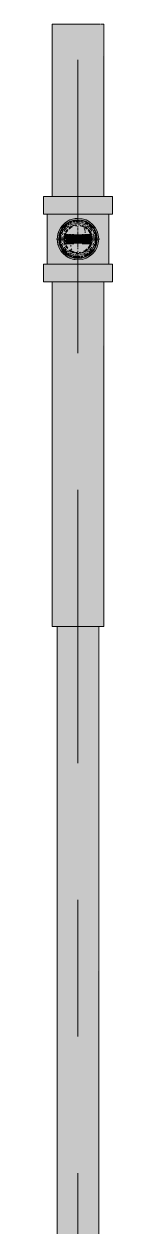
# Model space of a CAD drawing. Header units: millimetres. Extents: x -4000 to 187956, y -58990 to 162485.
# Drawn here: x 14210 to 14290, y 81553 to 82950 of the extents above; entities that cross this region are included whole.
import ezdxf

# ---------------------------------------------------------------- set-up
doc = ezdxf.new("R2010")
doc.units = ezdxf.units.MM
doc.linetypes.add('Dash 1_16_', pattern=[317.5, 158.75, -158.75])
for name, color, linetype, lineweight in [('F-SPRN', 3, 'Continuous', 9), ('P-PIPE', 3, 'Continuous', 9), ('P-PIPE-CNTR', 3, 'Continuous', 9)]:
    doc.layers.add(name, color=color, linetype=linetype, lineweight=lineweight)

# ---------------------------------------------------------------- blocks, each defined once
blk = doc.blocks.new('Sprinkler_Up - DN20-V13-FFS - TANG 1')
at = {"layer": 'F-SPRN', "transparency": 33554534}
for points in [[(-22.2, 0), (-3.9, 0.7), (-1.7, 2.9), (-1.2, 3.5), (-0.6, 4), (0.6, 4), (1.2, 3.5), (1.7, 2.9), (4.6, 0), (22.2, 0), (17.4, 13.5), (6.9, 21.2), (-6.9, 21.2), (-18, 13), (-20.5, 5.2)], [(0, -16.7), (4.3, -16.1), (11.8, -11.8), (16.1, -3.2), (16.1, 4.3), (11.8, 11.8), (8.3, 14.4), (0, 16.7), (-4.3, 16.1), (-11.8, 11.8), (-16.1, 4.3), (-16.1, -4.3), (-11.8, -11.8), (-8.3, -14.4)], [(0, -15.6), (7.8, -13.5), (13.5, -7.8), (15.1, -3.2), (15.1, 4), (13.5, 7.8), (7.8, 13.5), (0, 15.6), (-7.8, 13.5), (-11, 11), (-15.1, 4), (-15.1, -4), (-11, -11), (-7.8, -13.5)], [(3.4, -21.2), (6.9, -21.2), (18, -13.1), (22.2, 0), (3.9, -0.7), (1.9, -3.2), (1.2, -3.5), (0.6, -4), (-0.6, -4), (-1.2, -3.5), (-1.7, -2.9), (-4.6, 0), (-22.2, 0), (-18, -13.1), (-6.9, -21.2), (0, -21.2)], [(-10.9, -5.5), (-10.9, 5.4), (-14.5, 5.4), (-14.5, -5.5)], [(-7.7, -5.5), (-7.7, 5.4), (-10.9, 5.4), (-10.9, -5.5)], [(0, -5.5), (0, 5.4), (-7.7, 5.4), (-7.7, -5.5)], [(0, 0), (5.7, 0), (2.9, 4.9), (-2.9, 4.9), (-5.7, 0)], [(2.9, -4.9), (5.7, 0), (-5.7, 0), (-2.9, -4.9)], [(-4.6, 0), (4.6, 0), (0, 4.6)], [(0, -4.6), (4.6, 0), (-4.6, 0), (-1.5, -3.2)], [(0, -2.6), (1.3, 0), (-1.8, 0)], [(-1.3, 0), (1.8, 0), (0, 2.6)], [(7.7, -5.5), (7.7, 5.4), (0, 5.4), (0, -5.5)], [(10.9, -5.5), (10.9, 5.4), (7.7, 5.4), (7.7, -5.5)], [(14.5, -5.5), (14.5, 5.4), (10.9, 5.4), (10.9, -5.5)]]:
    blk.add_hatch(color=1, dxfattribs=at).paths.add_polyline_path(points)
at = {"layer": 'F-SPRN', "color": 1}
for p, q in [((-11.5, 5.4), (-14.5, 5.4)), ((-14.5, 5.4), (-11.3, 5.4)), ((-14.5, 5.4), (-14.5, 3.7)), ((-14.5, 3.3), (-14.5, 0)), ((-11.5, 5.4), (-11.5, 4)), ((-10.9, 1.9), (-10.9, 3.6)), ((-10.8, 5.4), (-8, 5.4)), ((-8.1, 5.4), (-10.8, 5.4)), ((-8.1, 5.4), (-8.1, 2.8)), ((-8.1, 2.5), (-8.1, 0.7)), ((-7.7, 4.8), (-7.7, 2.7)), ((-7.7, 4.8), (-7.7, 2.7)), ((-7.7, 2.1), (-7.7, 0.5)), ((-7.7, 2.1), (-7.7, 0.5)), ((-6.7, 5.4), (-4.7, 5.4)), ((-5.8, 3.8), (-5.8, 2.2)), ((-2.1, 0), (-2.1, 0)), ((-2.1, 0), (-2.1, -0.1)), ((0, 2.1), (-0.1, 2.1)), ((2.1, 0), (2.1, 0.1)), ((2.1, 0), (2.1, 0)), ((4.7, 5.4), (6.5, 5.4)), ((7.7, 5.4), (10.8, 5.4)), ((7.7, 5.2), (7.7, 2.7)), ((7.7, 5.2), (7.7, 2.7)), ((7.7, 2.3), (7.7, 0.5)), ((7.7, 2.3), (7.7, 0.5)), ((10.8, 5.4), (8.1, 5.4)), ((8.1, 5.4), (8.1, 2.8)), ((8.1, 2.5), (8.1, 0.4)), ((10.9, 5.4), (14.5, 5.4)), ((10.9, 3.6), (10.9, 0.2)), ((14.5, 5.4), (11.5, 5.4)), ((11.5, 5.4), (11.5, 4)), ((11.5, 3), (11.5, 0.2)), ((14.5, 5.4), (14.5, -3.2)), ((-14.5, -1.3), (-14.5, -3.2)), ((-11.1, -5.5), (-14.5, -5.5)), ((-14.5, -5.5), (-11.5, -5.5)), ((-10.9, -2.6), (-10.9, -1.3)), ((-10.8, -5.5), (-8.1, -5.5)), ((-7.8, -5.5), (-10.8, -5.5)), ((-8.1, -4.2), (-8.1, -5.5)), ((-7, -5.5), (-5.8, -5.5)), ((-4.8, -5.5), (-7, -5.5)), ((0, -2.1), (0.1, -2.1)), ((7, -5.5), (4.8, -5.5)), ((5.8, -5.5), (7, -5.5)), ((7.7, -0.5), (7.7, -2.3)), ((7.7, -0.5), (7.7, -2.3)), ((7.7, -3.2), (7.7, -5.4)), ((7.7, -3.2), (7.7, -5.4)), ((10.8, -5.5), (7.7, -5.5)), ((8.1, -0.4), (8.1, -2.5)), ((8.1, -3.2), (8.1, -5.5)), ((8.1, -5.5), (10.8, -5.5)), ((10.9, -0.2), (10.9, -3.2)), ((14.5, -5.5), (10.9, -5.5)), ((11.5, -0.2), (11.5, -3)), ((11.5, -4), (11.5, -5.5)), ((11.5, -5.5), (14.5, -5.5)), ((14.5, -3.7), (14.5, -5.5))]:
    blk.add_line(p, q, dxfattribs=at)
at = {"layer": 'F-SPRN', "color": 1, "flags": 128}
for points in [[(-0.6, 2), (-0.7, 2), (-0.8, 1.9), (-0.9, 1.9), (-0.9, 1.9), (-1, 1.8), (-1.1, 1.8), (-1.2, 1.7), (-1.2, 1.7), (-1.3, 1.6), (-1.4, 1.6), (-1.4, 1.5), (-1.5, 1.5), (-1.5, 1.4), (-1.6, 1.3), (-1.6, 1.3), (-1.7, 1.2), (-1.7, 1.1), (-1.8, 1.1), (-1.8, 1), (-1.9, 0.9), (-1.9, 0.8), (-1.9, 0.8), (-2, 0.7), (-2, 0.6), (-2, 0.5), (-2, 0.5), (-2, 0.4), (-2.1, 0.3), (-2.1, 0.2), (-2.1, 0.1), (-2.1, 0)], [(-0.5, 2), (-0.6, 2), (-0.6, 2)], [(-0.1, 2.1), (-0.1, 2.1), (-0.2, 2.1), (-0.3, 2.1), (-0.4, 2), (-0.5, 2)], [(2.1, 0.1), (2.1, 0.2), (2.1, 0.2), (2.1, 0.3), (2, 0.4), (2, 0.5), (2, 0.6), (2, 0.7), (1.9, 0.7), (1.9, 0.8), (1.9, 0.9), (1.8, 1), (1.8, 1), (1.8, 1.1), (1.7, 1.2), (1.7, 1.2), (1.6, 1.3), (1.6, 1.4), (1.5, 1.4), (1.4, 1.5), (1.4, 1.5), (1.3, 1.6), (1.3, 1.7), (1.2, 1.7), (1.1, 1.7), (1.1, 1.8), (1, 1.8), (0.9, 1.9), (0.8, 1.9), (0.8, 1.9), (0.7, 2), (0.6, 2), (0.5, 2), (0.4, 2), (0.4, 2), (0.3, 2.1), (0.2, 2.1), (0.1, 2.1), (0, 2.1)], [(-2.1, -0.1), (-2.1, -0.2), (-2.1, -0.2), (-2.1, -0.3)], [(-2.1, -0.3), (-2, -0.4), (-2, -0.5), (-2, -0.6), (-2, -0.7), (-1.9, -0.7), (-1.9, -0.8), (-1.9, -0.9), (-1.8, -1), (-1.8, -1), (-1.8, -1.1), (-1.7, -1.2), (-1.7, -1.2), (-1.6, -1.3), (-1.6, -1.4), (-1.5, -1.4), (-1.4, -1.5), (-1.4, -1.5), (-1.3, -1.6), (-1.3, -1.7), (-1.2, -1.7), (-1.1, -1.7), (-1.1, -1.8), (-1, -1.8), (-0.9, -1.9), (-0.8, -1.9), (-0.8, -1.9), (-0.7, -2), (-0.6, -2), (-0.5, -2), (-0.4, -2), (-0.4, -2), (-0.3, -2.1), (-0.2, -2.1), (-0.1, -2.1), (0, -2.1)], [(0.1, -2.1), (0.1, -2.1), (0.2, -2.1), (0.3, -2.1), (0.4, -2), (0.5, -2), (0.6, -2), (0.6, -2), (0.7, -2), (0.8, -1.9), (0.9, -1.9), (0.9, -1.9), (1, -1.8), (1.1, -1.8), (1.2, -1.7), (1.2, -1.7), (1.3, -1.6), (1.4, -1.6), (1.4, -1.5), (1.5, -1.5), (1.5, -1.4), (1.6, -1.3), (1.6, -1.3), (1.7, -1.2), (1.7, -1.1), (1.8, -1.1), (1.8, -1), (1.9, -0.9), (1.9, -0.8), (1.9, -0.8), (2, -0.7), (2, -0.6), (2, -0.5), (2, -0.5), (2, -0.4), (2.1, -0.3), (2.1, -0.2), (2.1, -0.1), (2.1, 0)]]:
    blk.add_lwpolyline(points, dxfattribs=at)
at = {"layer": 'F-SPRN', "color": 1}
for radius, start, end in [(22.2, 360, 180), (21.9, 126.6942, 143.2701), (21.9, 108.2621, 125.7507), (16.7, 121.4181, 130.5751), (16.7, 121.4181, 130.5751), (16.7, 106.5995, 120), (16.7, 106.5995, 120), (15.6, 114.4363, 119.9813), (15.6, 114.4363, 119.9813), (21.9, 99.348, 107.901), (16.7, 96.4143, 105), (16.7, 96.4143, 105), (21.9, 90.145, 98.8503), (15.6, 95.5762, 100.6843), (15.6, 95.5762, 100.6843), (16.7, 83.0684, 90), (16.7, 83.0684, 90), (21.9, 72.5583, 89.4624), (15.6, 75.573, 80.5892), (15.6, 75.573, 80.5892), (15.6, 67.5614, 74.5481), (15.6, 67.5614, 74.5481), (16.7, 60, 75), (16.7, 60, 75), (15.6, 60.0187, 65.5637), (15.6, 60.0187, 65.5637), (21.9, 54.2493, 71.7379), (16.7, 49.4249, 58.5819), (16.7, 49.4249, 58.5819), (21.9, 37.0523, 53.3058), (21.9, 165.6773, 179.2615), (21.9, 146.6384, 164.8151), (21.9, 144, 146.6384), (16.7, 167.6802, 180), (16.7, 167.6802, 180), (16.7, 155.3879, 164.9693), (16.7, 155.3879, 164.9693), (15.6, 166.4265, 180), (15.6, 166.4265, 180), (15.6, 150.9409, 165), (15.6, 159.6139, 165), (16.7, 136.7213, 149.931), (16.7, 136.7213, 149.931), (15.6, 150.9409, 156.3845), (15.6, 138.4214, 150), (15.6, 138.4214, 150), (15.6, 120.5262, 133.2078), (15.6, 120.5262, 133.2078), (4.63, 155.7832, 180), (4.63, 155.7832, 180), (4.63, 109.0192, 138.2703), (4.63, 109.0192, 138.2703), (2.56, 109.0192, 168.8278), (2.56, 109.0192, 168.8278), (2.04, 109.0192, 180), (4.63, 17.9592, 90), (4.63, 17.9592, 90), (3.81, 57.0577, 90), (2.56, 14.5599, 90), (2.56, 14.5599, 90), (2.04, 10.4703, 90), (3.81, 16.1605, 43.8358), (15.6, 46.7922, 60), (15.6, 46.7922, 60), (15.6, 30, 41.5786), (15.6, 30, 41.5786), (16.7, 30, 43.2787), (16.7, 30, 43.2787), (15.6, 23.6155, 29.5646), (15.6, 15, 29.5646), (15.6, 15, 20.3861), (16.7, 15, 24.6121), (16.7, 15, 24.6121), (15.6, 360, 13.6618), (15.6, 0, 13.6618), (16.7, 360, 12.3198), (16.7, 0, 12.3198), (21.9, 36, 37.0523), (21.9, 15.1849, 35.2302), (21.9, 0.7385, 14.3227), (22.2, 180, 360), (21.9, 180.7385, 194.3227), (21.9, 195.1849, 213.3616), (21.9, 213.3616, 216), (21.9, 216.7299, 233.3058), (16.7, 180, 191.0256), (16.7, 180, 191.0256), (16.7, 191.0256, 195), (16.7, 191.0256, 195), (16.7, 195.0307, 204.6121), (16.7, 195.0307, 204.6121), (15.6, 181.9082, 188.708), (15.6, 181.9082, 188.708), (15.6, 191.7787, 195), (15.6, 191.7787, 195), (15.6, 197.3339, 209.5646), (15.6, 197.3339, 209.5646), (16.7, 210.069, 223.2787), (16.7, 210.069, 223.2787), (15.6, 212.5472, 221.5786), (15.6, 212.5472, 221.5786), (16.7, 229.4249, 238.5819), (16.7, 229.4249, 238.5819), (15.6, 233.795, 240), (15.6, 233.795, 240), (15.6, 240.0187, 254.5481), (15.6, 240.0187, 254.5481), (4.63, 197.9592, 0), (4.63, 197.9592, 270), (3.81, 196.1605, 237.0577), (2.56, 191.1677, 0), (2.56, 191.1677, 360), (2.04, 190.4703, 0), (3.81, 254.9057, 285.0943), (4.63, 270, 360), (3.81, 302.9423, 360), (15.6, 294.4363, 299.9813), (15.6, 294.4363, 299.9813), (15.6, 300, 313.2078), (15.6, 300, 313.2078), (16.7, 301.4181, 310.5751), (16.7, 301.4181, 310.5751), (15.6, 318.4214, 330), (15.6, 318.4214, 330), (16.7, 316.7213, 330), (16.7, 316.7213, 330), (21.9, 306.6942, 323.2701), (15.6, 330.4354, 345), (15.6, 330.4354, 336.3845), (15.6, 339.6139, 348.2213), (15.6, 345, 348.2213), (16.7, 335.3879, 345), (16.7, 335.3879, 345), (15.6, 351.292, 360), (15.6, 351.292, 360), (16.7, 345, 348.9744), (16.7, 345, 348.9744), (16.7, 348.9744, 360), (16.7, 348.9744, 360), (21.9, 324.7698, 344.8151), (21.9, 345.6773, 359.2615), (21.9, 234.2493, 251.7379), (16.7, 240, 255), (16.7, 240, 255), (21.9, 252.5583, 269.4624), (15.6, 255, 267.64), (15.6, 255, 267.64), (16.7, 263.0684, 270), (16.7, 263.0684, 270), (21.9, 270.145, 278.8503), (15.6, 275.5762, 280.6843), (15.6, 275.5762, 280.6843), (16.7, 276.4143, 285), (16.7, 276.4143, 285), (21.9, 279.348, 287.901), (16.7, 286.5995, 300), (16.7, 286.5995, 300), (21.9, 288.2621, 305.7507)]:
    blk.add_arc((0, 0), radius, start, end, dxfattribs=at)
blk = doc.blocks.new('Steel_Transition_Threaded_HoaPhat - Standard-V16-FFS - TANG 1')
at = {"layer": 'P-PIPE', "lineweight": 13, "transparency": 33554534}
h = blk.add_hatch(color=1, dxfattribs=at)
h.paths.add_polyline_path([(14250, 82677.7), (14255.8, 82678.5), (14261.3, 82680.7), (14265.9, 82684.3), (14269.5, 82689), (14272.1, 82697.1), (14272.5, 82700.2), (14271.7, 82706.1), (14267.4, 82714.2), (14265.9, 82716.1), (14261.3, 82719.7), (14255.8, 82722), (14250, 82722.7), (14244.2, 82722), (14238.8, 82719.7), (14232, 82713.4), (14230.5, 82711.5), (14228.3, 82706.1), (14227.5, 82700.2), (14228.3, 82694.4), (14232, 82687.1), (14234.1, 82684.3), (14238.8, 82680.7), (14244.2, 82678.5)])
h.paths.add_polyline_path([(14250, 82680.1), (14244.8, 82680.8), (14240, 82682.8), (14235.8, 82686), (14232, 82691.7), (14230.6, 82695), (14229.9, 82700.2), (14232, 82708.8), (14232.6, 82710.3), (14235.8, 82714.4), (14240, 82717.6), (14244.8, 82719.6), (14250, 82720.3), (14255.2, 82719.6), (14260.1, 82717.6), (14264.2, 82714.4), (14267.4, 82710.3), (14269.4, 82705.4), (14269.7, 82697.1), (14269.4, 82695), (14267.4, 82690.2), (14264.2, 82686), (14260.1, 82682.8), (14255.2, 82680.8)])
for points in [[(14250, 82680.1), (14250, 82683.8), (14241.8, 82686), (14235.8, 82692), (14233.6, 82700.2), (14235.8, 82708.4), (14241.8, 82714.4), (14250, 82716.6), (14250, 82720.3), (14244.8, 82719.6), (14240, 82717.6), (14235.8, 82714.4), (14232, 82708.8), (14230.6, 82705.4), (14229.9, 82700.2), (14232, 82691.7), (14232.6, 82690.2), (14235.8, 82686), (14240, 82682.8), (14244.8, 82680.8)], [(14250, 82681.7), (14254.8, 82682.4), (14259.3, 82684.2), (14263.1, 82687.2), (14266, 82691), (14268.1, 82697.1), (14268.5, 82700.2), (14267.4, 82706.2), (14266, 82709.5), (14263.1, 82713.3), (14259.3, 82716.3), (14254.8, 82718.1), (14250, 82718.7), (14245.2, 82718.1), (14240.8, 82716.3), (14236.9, 82713.3), (14234, 82709.5), (14232, 82703.8), (14232, 82696.6), (14232.1, 82695.4), (14234, 82691), (14236.9, 82687.2), (14240.8, 82684.2), (14245.2, 82682.4)], [(14250, 82680.1), (14255.2, 82680.8), (14260.1, 82682.8), (14264.2, 82686), (14267.4, 82690.2), (14269.7, 82697.1), (14270.1, 82700.2), (14269.4, 82705.4), (14267.4, 82710.3), (14264.2, 82714.4), (14260.1, 82717.6), (14255.2, 82719.6), (14250, 82720.3), (14250, 82716.6), (14258.2, 82714.4), (14264.2, 82708.4), (14266.4, 82700.2), (14264.2, 82692), (14258.2, 82686), (14250, 82683.8)]]:
    blk.add_hatch(color=1, dxfattribs=at).paths.add_polyline_path(points)
at = {"layer": 'P-PIPE', "color": 20, "lineweight": 13}
for radius, start, end in [(22.5, 90, 270), (22.5, 90, 270), (20.1, 150, 154.5924), (20.1, 128.8856, 148.1553), (18.5, 136.4297, 150), (18.5, 136.4297, 150), (16.4, 143.5463, 150), (18.5, 123.4976, 133.2041), (18.5, 123.4976, 133.2041), (20.1, 120, 125.0043), (16.4, 121.0738, 128.0319), (20.1, 109.6859, 120), (18.5, 106.819, 120), (18.5, 106.819, 120), (16.4, 115.1607, 120), (16.4, 107.4657, 111.9681), (20.1, 100.9975, 105), (18.5, 91.4353, 103.2046), (18.5, 91.4353, 103.2046), (16.4, 96.2132, 104.6042), (20.1, 90.5246, 98.5089), (22.5, 270, 90), (22.5, 270, 90), (18.5, 78.0986, 90), (18.5, 78.0986, 90), (20.1, 75.0607, 87.9279), (18.5, 60, 75), (18.5, 60, 75), (16.4, 66.9681, 72.9388), (20.1, 60, 75), (16.4, 50.4733, 56.6389), (20.1, 54.9957, 60), (18.5, 46.7959, 56.5024), (18.5, 46.7959, 56.5024), (20.1, 45, 51.1144), (16.4, 30, 38.0319), (18.5, 30, 43.5703), (18.5, 30, 43.5703), (20.1, 31.8447, 45), (20.1, 17.2551, 30.0352), (20.1, 166.0499, 193.9501), (20.1, 154.6256, 162.7449), (18.5, 172.0754, 187.9246), (18.5, 172.0754, 187.9246), (18.5, 157.6232, 165), (18.5, 157.6232, 165), (16.4, 168.5467, 178.9063), (16.4, 184.8393, 191.2063), (16.4, 191.2063, 195), (16.4, 158.0319, 163.506), (16.4, 345, 348.7937), (16.4, 353.5463, 8.0319), (18.5, 15, 18.8147), (18.5, 15, 18.8147), (18.5, 352.0754, 13.4061), (18.5, 352.0754, 13.4061), (20.1, 346.0499, 13.9501), (20.1, 197.2551, 205.3744), (20.1, 205.4076, 210), (18.5, 195, 202.3768), (18.5, 195, 202.3768), (20.1, 211.8447, 225), (18.5, 210, 223.5703), (18.5, 210, 223.5703), (20.1, 225, 231.1144), (16.4, 210.6635, 216.4537), (18.5, 226.7959, 236.5024), (18.5, 226.7959, 236.5024), (20.1, 234.9957, 255), (16.4, 230.4733, 236.6389), (18.5, 240, 255), (18.5, 240, 255), (16.4, 240, 246.5955), (16.4, 250.3629, 255), (18.5, 258.0986, 270), (18.5, 258.0986, 270), (16.4, 264.1652, 268.506), (18.5, 271.4353, 283.2046), (18.5, 271.4353, 283.2046), (16.4, 276.2132, 283.9063), (16.4, 287.4657, 291.9681), (18.5, 286.819, 300), (18.5, 286.819, 300), (16.4, 293.4045, 300), (20.1, 289.6859, 305.0043), (18.5, 303.4976, 313.2041), (18.5, 303.4976, 313.2041), (20.1, 308.8856, 328.1553), (18.5, 316.4297, 330), (18.5, 316.4297, 330), (16.4, 338.0319, 342.8691), (18.5, 337.6232, 345), (18.5, 337.6232, 345), (20.1, 330, 342.7449), (20.1, 255.0607, 267.9279), (20.1, 270.5246, 278.5089), (20.1, 280.9975, 285)]:
    blk.add_arc((14250, 82700.2), radius, start, end, dxfattribs=at)

msp = doc.modelspace()

# ---------------------------------------------------------------- hatches: boundary and pattern name
at = {"layer": 'P-PIPE', "transparency": 33554534}
for points in [[(14219.8, 82749.7), (14250, 82749.7), (14250, 82949.9), (14219.8, 82949.9), (14219.8, 82806.6)], [(14250, 82749.7), (14280.2, 82749.7), (14279.1, 82949.9), (14250, 82949.9), (14250, 82806.6)], [(14221.6, 82729.1), (14250, 82729.1), (14250, 82749.7), (14209.8, 82749.7), (14209.8, 82729.1), (14215.2, 82729.1)], [(14250, 82729.1), (14290.2, 82729.1), (14290.2, 82749.7), (14250, 82749.7), (14250, 82733.6)], [(14240.7, 82671.2), (14250, 82671.2), (14250, 82679.1), (14242.6, 82680.4), (14236.4, 82684.1), (14231.7, 82689.6), (14229.2, 82696.5), (14229.2, 82704), (14232, 82711.2), (14236.3, 82716.4), (14242.6, 82720.1), (14250, 82721.4), (14250, 82729.1), (14214.1, 82729.1), (14214.1, 82671.2), (14236.4, 82671.2)], [(14250, 82676.1), (14256.2, 82676.9), (14262.1, 82679.4), (14267.1, 82683.2), (14270.9, 82688.2), (14273.7, 82697.1), (14274.1, 82700.2), (14273.3, 82706.5), (14270.9, 82712.3), (14267.1, 82717.3), (14262.1, 82721.1), (14256.2, 82723.5), (14250, 82724.3), (14243.8, 82723.5), (14237.9, 82721.1), (14232, 82716), (14229.1, 82712.3), (14226.7, 82706.5), (14225.9, 82700.2), (14226.7, 82694), (14229.1, 82688.2), (14233, 82683.2), (14237.9, 82679.4), (14243.8, 82676.9)], [(14281.1, 82671.2), (14285.9, 82671.2), (14285.9, 82729.1), (14250, 82729.1), (14250, 82721.4), (14257.4, 82720.1), (14263.7, 82716.4), (14268.3, 82710.9), (14270.8, 82704), (14270.8, 82696.5), (14268.3, 82689.6), (14263.7, 82684.1), (14257.4, 82680.4), (14250, 82679.1), (14250, 82671.2), (14275.4, 82671.2)], [(14241.7, 82685.8), (14242.8, 82687.7), (14241.7, 82691.9), (14242.8, 82696.1), (14245.8, 82699.1), (14257.2, 82704.4), (14258.4, 82708.6), (14257.2, 82712.8), (14255.9, 82714.5), (14250, 82716.9), (14241.7, 82714.7), (14235.5, 82708.6), (14233.3, 82700.2), (14235.5, 82691.9), (14238.2, 82688.4)], [(14250, 82683.5), (14258.4, 82685.8), (14261.8, 82688.4), (14266.3, 82697.1), (14266.1, 82704.6), (14261.8, 82712), (14258.4, 82714.7), (14250, 82716.9), (14245.7, 82716.4), (14238.2, 82712), (14233.9, 82704.6), (14233.9, 82695.9), (14238.2, 82688.4), (14241.7, 82685.8)], [(14250, 82650.6), (14250, 82671.2), (14209.8, 82671.2), (14209.8, 82650.6), (14239.6, 82650.6)], [(14260.4, 82650.6), (14290.2, 82650.6), (14290.2, 82671.2), (14250, 82671.2), (14250, 82650.6)], [(14220.9, 82250.1), (14250, 82250.1), (14250, 82650.6), (14219.8, 82650.6), (14219.8, 82250.1)], [(14250, 82250.1), (14280.2, 82250.1), (14279.1, 82650.6), (14250, 82650.6), (14250, 82514.6)], [(14225.9, 80496.5), (14250, 80496.5), (14250, 82250.3), (14225.9, 82250.3), (14225.9, 80762.5)], [(14256.2, 80496.5), (14274.1, 80496.5), (14273.3, 82250.3), (14250, 82250.3), (14250, 80496.5)]]:
    msp.add_hatch(color=1, dxfattribs=at).paths.add_polyline_path(points)

# ---------------------------------------------------------------- linework, layer by layer
at = {"layer": 'P-PIPE', "color": 20, "lineweight": 13}
for p, q in [((14219.8, 82949.9), (14219.8, 82749.7)), ((14223.3, 82949.9), (14219.8, 82949.9)), ((14276.1, 82949.9), (14223.9, 82949.9)), ((14280.2, 82949.9), (14276.8, 82949.9)), ((14280.2, 82749.7), (14280.2, 82949.9)), ((14209.8, 82749.7), (14209.8, 82729.1)), ((14219.6, 82749.7), (14209.8, 82749.7)), ((14250, 82749.7), (14209.8, 82749.7)), ((14219.8, 82749.7), (14220.9, 82749.7)), ((14221.4, 82749.7), (14278.6, 82749.7)), ((14250, 82749.7), (14221.6, 82749.7)), ((14278.5, 82749.7), (14250, 82749.7)), ((14290.2, 82749.7), (14250, 82749.7)), ((14279.1, 82749.7), (14280.2, 82749.7)), ((14290.2, 82749.7), (14280.4, 82749.7)), ((14290.2, 82729.1), (14290.2, 82749.7)), ((14209.8, 82729.1), (14211.1, 82729.1)), ((14209.8, 82729.1), (14250, 82729.1)), ((14211.1, 82729.1), (14213.9, 82729.1)), ((14214.1, 82729.1), (14214.1, 82671.2)), ((14215.3, 82729.1), (14231.9, 82729.1)), ((14232, 82729.1), (14215.3, 82729.1)), ((14239.5, 82729.1), (14215.3, 82729.1)), ((14232, 82729.1), (14239.6, 82729.1)), ((14232.1, 82729.1), (14232, 82729.1)), ((14239.5, 82729.1), (14232.1, 82729.1)), ((14240.7, 82729.1), (14250, 82729.1)), ((14250, 82729.1), (14240.7, 82729.1)), ((14250, 82729.1), (14240.7, 82729.1)), ((14250, 82729.1), (14259.3, 82729.1)), ((14250, 82729.1), (14290.2, 82729.1)), ((14259.3, 82729.1), (14250, 82729.1)), ((14259.3, 82729.1), (14250, 82729.1)), ((14260.4, 82729.1), (14267.5, 82729.1)), ((14284.7, 82729.1), (14260.5, 82729.1)), ((14281.1, 82729.1), (14260.5, 82729.1)), ((14268, 82729.1), (14284.7, 82729.1)), ((14284.7, 82729.1), (14281.1, 82729.1)), ((14285.9, 82671.2), (14285.9, 82729.1)), ((14286.1, 82729.1), (14290.2, 82729.1)), ((14209.8, 82671.2), (14209.8, 82650.6)), ((14213.9, 82671.2), (14209.8, 82671.2)), ((14250, 82671.2), (14209.8, 82671.2)), ((14231.9, 82671.2), (14215.3, 82671.2)), ((14215.3, 82671.2), (14232, 82671.2)), ((14215.3, 82671.2), (14239.5, 82671.2)), ((14239.6, 82671.2), (14232, 82671.2)), ((14232, 82671.2), (14232.1, 82671.2)), ((14232.1, 82671.2), (14239.5, 82671.2)), ((14250, 82671.2), (14240.7, 82671.2)), ((14240.7, 82671.2), (14250, 82671.2)), ((14240.7, 82671.2), (14250, 82671.2)), ((14259.3, 82671.2), (14250, 82671.2)), ((14290.2, 82671.2), (14250, 82671.2)), ((14250, 82671.2), (14259.3, 82671.2)), ((14250, 82671.2), (14259.3, 82671.2)), ((14284.7, 82671.2), (14260.4, 82671.2)), ((14260.5, 82671.2), (14284.7, 82671.2)), ((14260.5, 82671.2), (14284.7, 82671.2)), ((14290.2, 82671.2), (14286.1, 82671.2)), ((14290.2, 82650.6), (14290.2, 82671.2)), ((14209.8, 82650.6), (14219.6, 82650.6)), ((14209.8, 82650.6), (14250, 82650.6)), ((14219.8, 82650.6), (14219.8, 82250.1)), ((14220.9, 82650.6), (14219.8, 82650.6)), ((14278.6, 82650.6), (14221.4, 82650.6)), ((14221.6, 82650.6), (14250, 82650.6)), ((14250, 82650.6), (14278.5, 82650.6)), ((14250, 82650.6), (14290.2, 82650.6)), ((14280.2, 82650.6), (14279.1, 82650.6)), ((14280.2, 82250.1), (14280.2, 82650.6)), ((14280.4, 82650.6), (14290.2, 82650.6)), ((14219.8, 82250.1), (14274.3, 82250.1)), ((14225.9, 82250.3), (14225.9, 80496.5)), ((14228.6, 82250.3), (14225.9, 82250.3)), ((14234.8, 82250.3), (14229.1, 82250.3)), ((14242.1, 82250.3), (14234.8, 82250.3)), ((14250, 82250.3), (14242.1, 82250.3)), ((14257.9, 82250.3), (14250, 82250.3)), ((14265.2, 82250.3), (14257.9, 82250.3)), ((14270.9, 82250.3), (14265.2, 82250.3)), ((14274.1, 82250.3), (14271.4, 82250.3)), ((14274.1, 80496.5), (14274.1, 82250.3)), ((14274.3, 82250.1), (14280.2, 82250.1))]:
    msp.add_line(p, q, dxfattribs=at)
for radius, start, end in [(24.1, 90, 210), (24.1, 90, 270), (24.1, 270, 90), (24.1, 270, 90), (21.1, 150, 154.6013), (21.1, 148.7068, 150), (21.1, 128.0211, 141.8404), (21.1, 120, 125.8689), (21.1, 108.8679, 117.7452), (21.1, 99.731, 105), (21.1, 90, 98.0211), (21.1, 84.9275, 90), (21.1, 75, 80.6512), (21.1, 54.4236, 65.5764), (21.1, 38.1596, 51.9789), (21.1, 25.3987, 30), (21.1, 165.7378, 177.9758), (21.1, 182.2548, 192.7707), (21.1, 158.0211, 165), (21.1, 15, 21.9789), (21.1, 9.3488, 14.2622), (21.1, 345.7378, 351.3103), (21.1, 351.9789, 357.9758), (21.1, 2.0242, 6.9789), (24.1, 210, 270), (21.1, 195, 203.0211), (21.1, 205.3987, 210), (21.1, 210, 211.2932), (21.1, 213.8363, 218.0211), (21.1, 218.1596, 233.0211), (21.1, 234.1311, 240), (21.1, 291.9789, 305.8689), (21.1, 306.9789, 315), (21.1, 317.2293, 321.8404), (21.1, 321.9789, 326.1637), (21.1, 336.9789, 345), (21.1, 242.2293, 251.1321), (21.1, 255, 267.7707), (21.1, 270, 276.9789), (21.1, 279.731, 285)]:
    msp.add_arc((14250, 82700.2), radius, start, end, dxfattribs=at)
at = {"layer": 'P-PIPE', "color": 1}
for centre, radius, start, end in [((14250, 82708.6), 8.35, 69.0027, 79.2369), ((14250, 82708.6), 8.35, 20.1285, 29.0413), ((14250, 82708.6), 8.35, 8.0385, 17.9918), ((14250, 82700.2), 16.7, 46.0317, 57.203), ((14250, 82700.2), 16.7, 39.3092, 45.2846), ((14250, 82700.2), 16.7, 32.3031, 39.2955), ((14250, 82700.2), 16.7, 170.1108, 177.203), ((14250, 82700.2), 16.7, 182.797, 189.8892), ((14250, 82700.2), 16.7, 157.579, 164.2722), ((14250, 82691.9), 8.35, 135.5715, 150), ((14250, 82691.9), 8.35, 115.6806, 125.5287), ((14250, 82691.9), 8.35, 100.6842, 114.0387), ((14250, 82691.9), 8.35, 90, 100.6842), ((14250, 82708.6), 8.35, 270, 280.6842), ((14250, 82708.6), 8.35, 316.3183, 330), ((14250, 82708.6), 8.35, 352.2824, 1.6717), ((14250, 82700.2), 16.7, 23.314, 31.0974), ((14250, 82700.2), 16.7, 16.9375, 22.421), ((14250, 82700.2), 16.7, 4.3093, 9.8892), ((14250, 82700.2), 16.7, 231.8726, 237.203), ((14250, 82691.9), 8.35, 172.0327, 181.5407), ((14250, 82691.9), 8.35, 199.9004, 209.0413), ((14250, 82691.9), 8.35, 226.6998, 237.8461), ((14250, 82691.9), 8.35, 249.0027, 259.2369), ((14250, 82700.2), 16.7, 264.6626, 273.5288), ((14250, 82700.2), 16.7, 308.1274, 313.9683), ((14250, 82700.2), 16.7, 314.7154, 320.6908), ((14250, 82700.2), 16.7, 328.9026, 336.686), ((14250, 82700.2), 16.7, 337.2636, 343.0625)]:
    msp.add_arc(centre, radius, start, end, dxfattribs=at)
at = {"layer": 'P-PIPE-CNTR', "color": 1, "linetype": 'Dash 1_16_'}
for p, q in [((14250, 82749.7), (14250, 82949.9)), ((14250, 82749.7), (14250, 82949.9)), ((14250, 82722.7), (14250, 82725.2)), ((14250, 82721.4), (14250, 82722.7)), ((14250, 82718.7), (14250, 82720.3)), ((14250, 82713.7), (14250, 82715.3)), ((14250, 82710), (14250, 82712.7)), ((14225, 82700.2), (14227.5, 82700.2)), ((14227.8, 82700.2), (14231.5, 82700.2)), ((14232, 82700.2), (14233.3, 82700.2)), ((14236.9, 82700.2), (14240.4, 82700.2)), ((14240.4, 82700.2), (14242.3, 82700.2)), ((14245.4, 82700.2), (14247.6, 82700.2)), ((14248.7, 82700.2), (14250, 82700.2)), ((14250, 82705.6), (14250, 82709.2)), ((14250, 82702.8), (14250, 82704.4)), ((14250, 82700.2), (14250, 82702.3)), ((14250, 82698.2), (14250, 82700.2)), ((14250, 82700.2), (14251.3, 82700.2)), ((14251.8, 82700.2), (14254.6, 82700.2)), ((14255.7, 82700.2), (14263.5, 82700.2)), ((14268.5, 82700.2), (14272.2, 82700.2)), ((14272.5, 82700.2), (14275, 82700.2)), ((14250, 82691.2), (14250, 82694.8)), ((14250, 82688.3), (14250, 82690.5)), ((14250, 82685.1), (14250, 82686.6)), ((14250, 82682.4), (14250, 82683.6)), ((14250, 82680.1), (14250, 82681.7)), ((14250, 82677.7), (14250, 82679.1)), ((14250, 82675.2), (14250, 82677.7)), ((14250, 82250.3), (14250, 82650.6)), ((14250, 82250.3), (14250, 82650.6)), ((14250, 82250.1), (14250, 80496.5)), ((14250, 82250.1), (14250, 80496.5))]:
    msp.add_line(p, q, dxfattribs=at)
at = {"layer": 'P-PIPE-CNTR', "color": 20, "lineweight": 13}
for p, q in [((14250, 82749.7), (14250, 82724.3)), ((14250, 82724.3), (14250, 82722.7)), ((14250, 82722.7), (14250, 82721.4)), ((14250, 82720.3), (14250, 82718.7)), ((14250, 82715.3), (14250, 82713.7)), ((14250, 82712.7), (14250, 82710)), ((14250, 82709.1), (14250, 82705.6)), ((14250, 82704.4), (14250, 82702.8)), ((14250, 82702.3), (14250, 82700.2)), ((14250, 82700.2), (14250, 82698.2)), ((14250, 82693.8), (14250, 82691.2)), ((14250, 82690.5), (14250, 82688.3)), ((14250, 82686.6), (14250, 82685.1)), ((14250, 82683.5), (14250, 82682.4)), ((14250, 82681.7), (14250, 82680.1)), ((14250, 82679.1), (14250, 82677.8)), ((14250, 82676.1), (14250, 82650.6))]:
    msp.add_line(p, q, dxfattribs=at)

# ---------------------------------------------------------------- block references
at = {"layer": 'F-SPRN', "color": 1}
msp.add_blockref('Sprinkler_Up - DN20-V13-FFS - TANG 1', (14250, 82700.2), dxfattribs=at)
at = {"layer": 'P-PIPE', "color": 20, "lineweight": 13}
msp.add_blockref('Steel_Transition_Threaded_HoaPhat - Standard-V16-FFS - TANG 1', (0, 0), dxfattribs=at)

doc.saveas('drawing.dxf')
